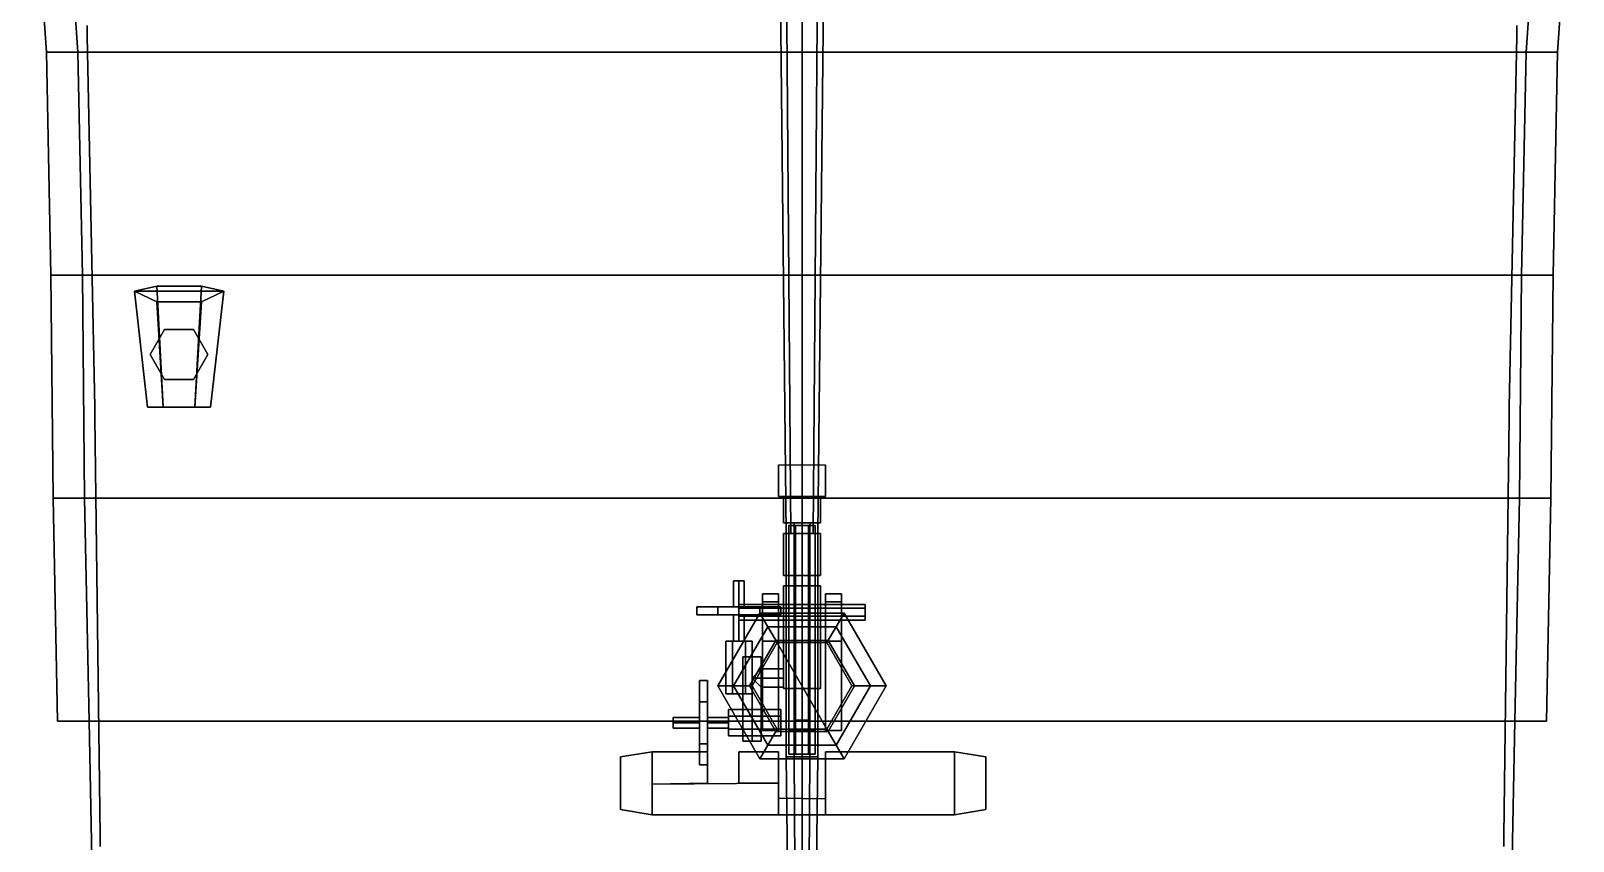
# Model space of a CAD drawing. Header units: millimetres. Extents: x -2.9 to 3, y -19.2 to 25.1.
# Drawn here: x -2.93 to 2.93, y -11.46 to -8.38 of the extents above; entities that cross this region are included whole.
import ezdxf

# ---------------------------------------------------------------- set-up
doc = ezdxf.new("R2010")
doc.units = ezdxf.units.MM
for name, color, linetype in [('drawing', 9, 'Continuous'), ('gun', 1, 'Continuous'), ('mount', 2, 'Continuous'), ('railings', 6, 'Continuous'), ('sleeve', 5, 'Continuous'), ('turret', 2, 'Continuous')]:
    doc.layers.add(name, color=color, linetype=linetype)

msp = doc.modelspace()

# ---------------------------------------------------------------- linework, layer by layer
for points in [[(-2.8745, -8.4613, 0.5), (-2.8745, -8.4613, 0.71), (-2.9338, -7.6137, 0.71), (-2.9338, -7.6137, 0.5)], [(-2.9338, -7.6137, 0.71), (-2.8745, -8.4613, 0.71), (-2.7545, -8.4613, 0.71), (-2.8138, -7.6137, 0.71)], [(-2.8138, -7.6137, 0.5), (-2.7545, -8.4613, 0.5), (-2.8745, -8.4613, 0.5), (-2.9338, -7.6137, 0.5)], [(-2.8138, -7.6137, 0.5), (-2.8138, -7.6137, -1.5507), (-2.7545, -8.4613, -1.4236), (-2.7545, -8.4613, 0.5)], [(0, -8.4613, -1.644), (-2.7545, -8.4613, -1.4236), (-2.8138, -7.6137, -1.5507), (0, -7.6137, -1.644)], [(2.8138, -7.6137, 0.78), (-2.8138, -7.6137, 0.78), (-2.7545, -8.4613, 0.78), (2.7545, -8.4613, 0.78)], [(-2.8138, -7.6137, 0.78), (-2.8138, -7.6137, 0.71), (-2.7545, -8.4613, 0.71), (-2.7539, -8.4613, 0.78)], [(0, -7.6137, -1.644), (2.8138, -7.6137, -1.5507), (2.7545, -8.4613, -1.4236), (0, -8.4613, -1.644)], [(2.7545, -8.4613, 0.5), (2.7545, -8.4613, -1.4236), (2.8138, -7.6137, -1.5507), (2.8138, -7.6137, 0.5)], [(2.8138, -7.6137, 0.71), (2.7545, -8.4613, 0.71), (2.8745, -8.4613, 0.71), (2.9338, -7.6137, 0.71)], [(2.9338, -7.6137, 0.5), (2.8745, -8.4613, 0.5), (2.7545, -8.4613, 0.5), (2.8138, -7.6137, 0.5)], [(2.7545, -8.4613, 0.78), (2.7545, -8.4613, 0.71), (2.8138, -7.6137, 0.71), (2.8138, -7.6137, 0.78)], [(2.8745, -8.4613, 0.71), (2.8745, -8.4613, 0.5), (2.9338, -7.6137, 0.5), (2.9338, -7.6137, 0.71)], [(-2.8575, -9.3088, 0.5), (-2.8575, -9.3088, 0.71), (-2.8745, -8.4613, 0.71), (-2.8745, -8.4613, 0.5)], [(-2.7545, -8.4613, 0.5), (-2.7375, -9.3088, 0.5), (-2.8575, -9.3088, 0.5), (-2.8745, -8.4613, 0.5)], [(-2.8745, -8.4613, 0.71), (-2.8575, -9.3088, 0.71), (-2.7375, -9.3088, 0.71), (-2.7545, -8.4613, 0.71)], [(-2.7545, -8.4613, 0.5), (-2.7545, -8.4613, -1.4236), (-2.7375, -9.3088, -1.3388), (-2.7375, -9.3088, 0.5)], [(0, -9.3088, -1.644), (-2.7375, -9.3088, -1.3388), (-2.7545, -8.4613, -1.4236), (0, -8.4613, -1.644)], [(2.7545, -8.4613, 0.78), (-2.7545, -8.4613, 0.78), (-2.7375, -9.3088, 0.78), (2.7375, -9.3088, 0.78)], [(-2.7539, -8.4613, 0.78), (-2.7545, -8.4613, 0.71), (-2.7375, -9.3088, 0.71), (-2.7375, -9.3088, 0.78)], [(0, -8.4613, -1.644), (2.7545, -8.4613, -1.4236), (2.7375, -9.3088, -1.3388), (0, -9.3088, -1.644)], [(2.7375, -9.3088, 0.5), (2.7375, -9.3088, -1.3388), (2.7545, -8.4613, -1.4236), (2.7545, -8.4613, 0.5)], [(2.8745, -8.4613, 0.5), (2.8575, -9.3088, 0.5), (2.7375, -9.3088, 0.5), (2.7545, -8.4613, 0.5)], [(2.7545, -8.4613, 0.71), (2.7375, -9.3088, 0.71), (2.8575, -9.3088, 0.71), (2.8745, -8.4613, 0.71)], [(2.7375, -9.3088, 0.78), (2.7375, -9.3088, 0.71), (2.7545, -8.4613, 0.71), (2.7545, -8.4613, 0.78)], [(2.8575, -9.3088, 0.71), (2.8575, -9.3088, 0.5), (2.8745, -8.4613, 0.5), (2.8745, -8.4613, 0.71)], [(-2.8575, -9.3088, 0.71), (-2.8491, -10.1564, 0.71), (-2.7291, -10.1564, 0.71), (-2.7375, -9.3088, 0.71)], [(-2.8491, -10.1564, 0.5), (-2.8491, -10.1564, 0.71), (-2.8575, -9.3088, 0.71), (-2.8575, -9.3088, 0.5)], [(-2.7375, -9.3088, 0.5), (-2.7291, -10.1564, 0.5), (-2.8491, -10.1564, 0.5), (-2.8575, -9.3088, 0.5)], [(-2.7375, -9.3088, 0.5), (-2.7375, -9.3088, -1.3388), (-2.7291, -10.1564, -1.2541), (-2.7291, -10.1564, 0.5)], [(0, -10.1564, -1.644), (-2.7291, -10.1564, -1.2541), (-2.7375, -9.3088, -1.3388), (0, -9.3088, -1.644)], [(2.7375, -9.3088, 0.78), (-2.7375, -9.3088, 0.78), (-2.7291, -10.1564, 0.78), (2.7291, -10.1564, 0.78)], [(-2.7375, -9.3088, 0.78), (-2.7375, -9.3088, 0.71), (-2.7291, -10.1564, 0.71), (-2.7285, -10.1564, 0.78)], [(0, -9.3088, -1.644), (2.7375, -9.3088, -1.3388), (2.7291, -10.1564, -1.2541), (0, -10.1564, -1.644)], [(2.7291, -10.1564, 0.5), (2.7291, -10.1564, -1.2541), (2.7375, -9.3088, -1.3388), (2.7375, -9.3088, 0.5)], [(2.7375, -9.3088, 0.71), (2.7291, -10.1564, 0.71), (2.8491, -10.1564, 0.71), (2.8575, -9.3088, 0.71)], [(2.8575, -9.3088, 0.5), (2.8491, -10.1564, 0.5), (2.7291, -10.1564, 0.5), (2.7375, -9.3088, 0.5)], [(2.7291, -10.1564, 0.78), (2.7291, -10.1564, 0.71), (2.7375, -9.3088, 0.71), (2.7375, -9.3088, 0.78)], [(2.8491, -10.1564, 0.71), (2.8491, -10.1564, 0.5), (2.8575, -9.3088, 0.5), (2.8575, -9.3088, 0.71)], [(-2.49, -9.81, 1.15), (-2.43, -9.81, 1.2539), (-2.455, -9.35, 1.2972), (-2.54, -9.37, 1.15)], [(-2.455, -9.35, 1.2972), (-2.285, -9.35, 1.2972), (-2.2, -9.37, 1.15), (-2.54, -9.37, 1.15)], [(-2.43, -9.81, 1.0461), (-2.49, -9.81, 1.15), (-2.54, -9.37, 1.15), (-2.455, -9.41, 1.0028)], [(-2.54, -9.37, 1.15), (-2.2, -9.37, 1.15), (-2.285, -9.41, 1.0028), (-2.455, -9.41, 1.0028)], [(-2.43, -9.81, 1.2539), (-2.31, -9.81, 1.2539), (-2.285, -9.35, 1.2972), (-2.455, -9.35, 1.2972)], [(-2.31, -9.81, 1.2539), (-2.25, -9.81, 1.15), (-2.2, -9.37, 1.15), (-2.285, -9.35, 1.2972)], [(-2.25, -9.81, 1.15), (-2.31, -9.81, 1.0461), (-2.285, -9.41, 1.0028), (-2.2, -9.37, 1.15)], [(-2.31, -9.81, 1.0461), (-2.43, -9.81, 1.0461), (-2.455, -9.41, 1.0028), (-2.285, -9.41, 1.0028)], [(-2.425, -9.5147, 0.78), (-2.48, -9.61, 0.78), (-2.48, -9.61, 1.11), (-2.425, -9.5147, 1.02)], [(-2.315, -9.5147, 0.78), (-2.425, -9.5147, 0.78), (-2.425, -9.5147, 1.02), (-2.315, -9.5147, 1.02)], [(-2.26, -9.61, 0.78), (-2.315, -9.5147, 0.78), (-2.315, -9.5147, 1.02), (-2.26, -9.61, 1.11)], [(-2.48, -9.61, 0.78), (-2.425, -9.7053, 0.78), (-2.425, -9.7053, 1.04), (-2.48, -9.61, 1.11)], [(-2.315, -9.7053, 0.78), (-2.26, -9.61, 0.78), (-2.26, -9.61, 1.11), (-2.315, -9.7053, 1.04)], [(-2.425, -9.7053, 0.78), (-2.315, -9.7053, 0.78), (-2.315, -9.7053, 1.04), (-2.425, -9.7053, 1.04)], [(-2.49, -9.81, 1.15), (-2.25, -9.81, 1.15), (-2.31, -9.81, 1.2539), (-2.43, -9.81, 1.2539)], [(-2.43, -9.81, 1.0461), (-2.31, -9.81, 1.0461), (-2.25, -9.81, 1.15), (-2.49, -9.81, 1.15)], [(-2.7291, -10.1564, 0.5), (-2.7121, -11.0039, 0.5), (-2.8321, -11.0039, 0.5), (-2.8491, -10.1564, 0.5)], [(-2.8491, -10.1564, 0.71), (-2.8321, -11.0039, 0.71), (-2.7121, -11.0039, 0.71), (-2.7291, -10.1564, 0.71)], [(-2.8321, -11.0039, 0.5), (-2.8321, -11.0039, 0.71), (-2.8491, -10.1564, 0.71), (-2.8491, -10.1564, 0.5)], [(-2.7291, -10.1564, 0.5), (-2.7291, -10.1564, -1.2541), (-2.7121, -11.0039, -1.1524), (-2.7121, -11.0039, 0.5)], [(0, -11.0039, -1.644), (-2.7121, -11.0039, -1.1524), (-2.7291, -10.1564, -1.2541), (0, -10.1564, -1.644)], [(2.7291, -10.1564, 0.78), (-2.7291, -10.1564, 0.78), (-2.7121, -11.0039, 0.78), (2.7121, -11.0039, 0.78)], [(-2.7285, -10.1564, 0.78), (-2.7291, -10.1564, 0.71), (-2.7121, -11.0039, 0.71), (-2.7116, -11.0039, 0.78)], [(0, -10.1564, -1.644), (2.7291, -10.1564, -1.2541), (2.7121, -11.0039, -1.1524), (0, -11.0039, -1.644)], [(2.7121, -11.0039, 0.5), (2.7121, -11.0039, -1.1524), (2.7291, -10.1564, -1.2541), (2.7291, -10.1564, 0.5)], [(2.8491, -10.1564, 0.5), (2.8321, -11.0039, 0.5), (2.7121, -11.0039, 0.5), (2.7291, -10.1564, 0.5)], [(2.7291, -10.1564, 0.71), (2.7121, -11.0039, 0.71), (2.8321, -11.0039, 0.71), (2.8491, -10.1564, 0.71)], [(2.7121, -11.0039, 0.78), (2.7121, -11.0039, 0.71), (2.7291, -10.1564, 0.71), (2.7291, -10.1564, 0.78)], [(2.8321, -11.0039, 0.71), (2.8321, -11.0039, 0.5), (2.8491, -10.1564, 0.5), (2.8491, -10.1564, 0.71)], [(-2.7121, -11.0039, 0.5), (-2.7121, -11.0039, 0.71), (-2.8321, -11.0039, 0.71), (-2.8321, -11.0039, 0.5)], [(-2.7121, -11.0039, 0.78), (-2.7121, -11.0039, -1.1524), (-2.6952, -11.8514, -0.9744), (-2.6952, -11.8514, 0.78)], [(0, -11.8514, -1.4066), (-2.6952, -11.8514, -0.9744), (-2.7121, -11.0039, -1.1524), (0, -11.0039, -1.644)], [(2.7121, -11.0039, 0.78), (-2.7121, -11.0039, 0.78), (-2.6952, -11.8514, 0.78), (2.6952, -11.8514, 0.78)], [(0, -11.0039, -1.644), (2.7121, -11.0039, -1.1524), (2.6952, -11.8514, -0.9744), (0, -11.8514, -1.4066)], [(2.6952, -11.8514, 0.78), (2.6952, -11.8514, -0.9744), (2.7121, -11.0039, -1.1524), (2.7121, -11.0039, 0.78)], [(2.7121, -11.0039, 0.71), (2.7121, -11.0039, 0.5), (2.8321, -11.0039, 0.5), (2.8321, -11.0039, 0.71)]]:
    msp.add_3dface(points)
at = {"layer": 'drawing', "extrusion": (-1, 0, 0)}
msp.add_line((0, 18.71, 11.88), (0, -18.71, 11.88), dxfattribs=at)
at = {"layer": 'gun'}
for points in [[(-0.09, -7.54, 1.53), (-0.0636, -7.54, 1.4664), (-0.0424, -10.29, 1.4876), (-0.06, -10.29, 1.53)], [(-0.0636, -7.54, 1.5936), (-0.09, -7.54, 1.53), (-0.06, -10.29, 1.53), (-0.0424, -10.29, 1.5724)], [(-0.0636, -7.54, 1.4664), (0, -7.54, 1.44), (0, -10.29, 1.47), (-0.0424, -10.29, 1.4876)], [(0, -7.54, 1.62), (-0.0636, -7.54, 1.5936), (-0.0424, -10.29, 1.5724), (0, -10.29, 1.59)], [(0, -7.54, 1.44), (0.0636, -7.54, 1.4664), (0.0424, -10.29, 1.4876), (0, -10.29, 1.47)], [(0.0636, -7.54, 1.5936), (0, -7.54, 1.62), (0, -10.29, 1.59), (0.0424, -10.29, 1.5724)], [(0.0636, -7.54, 1.4664), (0.09, -7.54, 1.53), (0.06, -10.29, 1.53), (0.0424, -10.29, 1.4876)], [(0.09, -7.54, 1.53), (0.0636, -7.54, 1.5936), (0.0424, -10.29, 1.5724), (0.06, -10.29, 1.53)], [(-0.09, -10.03, 2.26), (-0.09, -10.03, 2), (-0.09, -10.15, 2), (-0.09, -10.15, 2.26)], [(-0.09, -10.15, 2), (-0.09, -10.03, 2), (0.09, -10.03, 2), (0.09, -10.15, 2)], [(0.09, -10.15, 2), (0.09, -10.03, 2), (0.09, -10.03, 2.26), (0.09, -10.15, 2.26)], [(-0.09, -10.15, 2.26), (-0.09, -10.15, 2), (0.09, -10.15, 2), (0.09, -10.15, 2.26)], [(-0.07, -10.15, 2.39), (-0.07, -10.15, 2), (-0.07, -10.25, 2), (-0.07, -10.25, 2.39)], [(-0.07, -10.25, 2), (-0.07, -10.15, 2), (0.07, -10.15, 2), (0.07, -10.25, 2)], [(0.07, -10.15, 2.39), (0.07, -10.15, 2.26), (-0.07, -10.15, 2.26), (-0.07, -10.15, 2.39)], [(0.07, -10.25, 2.39), (0.07, -10.15, 2.39), (-0.07, -10.15, 2.39), (-0.07, -10.25, 2.39)], [(0.07, -10.25, 2), (0.07, -10.15, 2), (0.07, -10.15, 2.39), (0.07, -10.25, 2.39)], [(-0.07, -10.25, 2.39), (-0.07, -10.25, 2), (0.07, -10.25, 2), (0.07, -10.25, 2.39)], [(-0.03, -11.14, 2.148), (-0.06, -11.14, 2.2), (-0.06, -10.25, 2.2), (-0.03, -10.25, 2.148)], [(-0.06, -11.14, 2.2), (-0.03, -11.14, 2.252), (-0.03, -10.25, 2.252), (-0.06, -10.25, 2.2)], [(0.03, -11.14, 2.148), (-0.03, -11.14, 2.148), (-0.03, -10.25, 2.148), (0.03, -10.25, 2.148)], [(-0.03, -11, 2.08), (0, -11, 2.11), (0, -10.25, 2.11), (-0.03, -10.25, 2.08)], [(0, -11, 2.05), (-0.03, -11, 2.08), (-0.03, -10.25, 2.08), (0, -10.25, 2.05)], [(-0.03, -11.14, 2.252), (0.03, -11.14, 2.252), (0.03, -10.25, 2.252), (-0.03, -10.25, 2.252)], [(-0.03, -11, 2.32), (0, -11, 2.35), (0, -10.25, 2.35), (-0.03, -10.25, 2.32)], [(0, -11, 2.29), (-0.03, -11, 2.32), (-0.03, -10.25, 2.32), (0, -10.25, 2.29)], [(0, -11, 2.11), (0.03, -11, 2.08), (0.03, -10.25, 2.08), (0, -10.25, 2.11)], [(0.03, -11, 2.08), (0, -11, 2.05), (0, -10.25, 2.05), (0.03, -10.25, 2.08)], [(0, -11, 2.35), (0.03, -11, 2.32), (0.03, -10.25, 2.32), (0, -10.25, 2.35)], [(0.03, -11, 2.32), (0, -11, 2.29), (0, -10.25, 2.29), (0.03, -10.25, 2.32)], [(0.06, -11.14, 2.2), (0.03, -11.14, 2.148), (0.03, -10.25, 2.148), (0.06, -10.25, 2.2)], [(0.03, -11.14, 2.252), (0.06, -11.14, 2.2), (0.06, -10.25, 2.2), (0.03, -10.25, 2.252)], [(-0.07, -10.45, 1.53), (-0.0495, -10.45, 1.5795), (-0.0495, -10.29, 1.5795), (-0.07, -10.29, 1.53)], [(-0.0495, -10.45, 1.4805), (-0.07, -10.45, 1.53), (-0.07, -10.29, 1.53), (-0.0495, -10.29, 1.4805)], [(-0.0495, -10.29, 1.5795), (0.07, -10.29, 1.53), (0.0495, -10.29, 1.4805), (-0.07, -10.29, 1.53)], [(-0.07, -10.29, 1.53), (0.0495, -10.29, 1.4805), (0, -10.29, 1.46), (-0.0495, -10.29, 1.4805)], [(-0.0495, -10.45, 1.5795), (0, -10.45, 1.6), (0, -10.29, 1.6), (-0.0495, -10.29, 1.5795)], [(0, -10.45, 1.46), (-0.0495, -10.45, 1.4805), (-0.0495, -10.29, 1.4805), (0, -10.29, 1.46)], [(0, -10.29, 1.6), (0.0495, -10.29, 1.5795), (0.07, -10.29, 1.53), (-0.0495, -10.29, 1.5795)], [(0, -10.45, 1.6), (0.0495, -10.45, 1.5795), (0.0495, -10.29, 1.5795), (0, -10.29, 1.6)], [(0.0495, -10.45, 1.4805), (0, -10.45, 1.46), (0, -10.29, 1.46), (0.0495, -10.29, 1.4805)], [(0.0495, -10.45, 1.5795), (0.07, -10.45, 1.53), (0.07, -10.29, 1.53), (0.0495, -10.29, 1.5795)], [(0.07, -10.45, 1.53), (0.0495, -10.45, 1.4805), (0.0495, -10.29, 1.4805), (0.07, -10.29, 1.53)], [(-0.07, -10.45, 1.53), (0.0495, -10.45, 1.4805), (0.07, -10.45, 1.53), (-0.0495, -10.45, 1.5795)], [(-0.0495, -10.45, 1.4805), (0, -10.45, 1.46), (0.0495, -10.45, 1.4805), (-0.07, -10.45, 1.53)], [(-0.0495, -10.45, 1.5795), (0.07, -10.45, 1.53), (0.0495, -10.45, 1.5795), (0, -10.45, 1.6)], [(-0.04, -12.77, 2.2), (-0.02, -12.77, 2.2346), (-0.03, -11.14, 2.252), (-0.06, -11.14, 2.2)], [(-0.02, -12.77, 2.1654), (-0.04, -12.77, 2.2), (-0.06, -11.14, 2.2), (-0.03, -11.14, 2.148)], [(-0.02, -12.77, 2.2346), (0.02, -12.77, 2.2346), (0.03, -11.14, 2.252), (-0.03, -11.14, 2.252)], [(0.02, -12.77, 2.1654), (-0.02, -12.77, 2.1654), (-0.03, -11.14, 2.148), (0.03, -11.14, 2.148)], [(0.02, -12.77, 2.2346), (0.04, -12.77, 2.2), (0.06, -11.14, 2.2), (0.03, -11.14, 2.252)], [(0.04, -12.77, 2.2), (0.02, -12.77, 2.1654), (0.03, -11.14, 2.148), (0.06, -11.14, 2.2)]]:
    msp.add_3dface(points, dxfattribs=at)
at = {"layer": 'mount'}
for points in [[(-0.24, -10.47, 1.86), (-0.26, -10.47, 1.84), (-0.26, -10.57, 1.84), (-0.24, -10.57, 1.86)], [(-0.26, -10.47, 1.84), (-0.24, -10.47, 1.82), (-0.24, -10.57, 1.82), (-0.26, -10.57, 1.84)], [(-0.22, -10.47, 1.84), (-0.24, -10.47, 1.82), (-0.26, -10.47, 1.84), (-0.24, -10.47, 1.86)], [(-0.22, -10.47, 1.84), (-0.24, -10.47, 1.86), (-0.24, -10.57, 1.86), (-0.22, -10.57, 1.84)], [(-0.24, -10.47, 1.82), (-0.22, -10.47, 1.84), (-0.22, -10.57, 1.84), (-0.24, -10.57, 1.82)], [(-0.15, -10.52, 2.23), (-0.15, -10.52, 2.16), (-0.15, -10.62, 2.26), (-0.15, -10.55, 2.26)], [(-0.09, -10.52, 2.23), (-0.09, -10.52, 2.16), (-0.15, -10.52, 2.16), (-0.15, -10.52, 2.23)], [(-0.15, -10.52, 2.16), (-0.15, -10.7, 1.84), (-0.15, -11.04, 1.84), (-0.15, -10.62, 2.26)], [(-0.09, -10.52, 2.16), (-0.09, -10.7, 1.84), (-0.15, -10.7, 1.84), (-0.15, -10.52, 2.16)], [(-0.09, -10.55, 2.26), (-0.09, -10.52, 2.23), (-0.15, -10.52, 2.23), (-0.15, -10.55, 2.26)], [(-0.15, -10.55, 2.26), (-0.15, -10.62, 2.26), (-0.09, -10.62, 2.26), (-0.09, -10.55, 2.26)], [(-0.09, -10.62, 2.26), (-0.09, -10.52, 2.16), (-0.09, -10.52, 2.23), (-0.09, -10.55, 2.26)], [(-0.09, -11.04, 1.84), (-0.09, -10.7, 1.84), (-0.09, -10.52, 2.16), (-0.09, -10.62, 2.26)], [(0.15, -10.52, 2.23), (0.15, -10.52, 2.16), (0.09, -10.52, 2.16), (0.09, -10.52, 2.23)], [(0.09, -10.52, 2.23), (0.09, -10.52, 2.16), (0.09, -10.62, 2.26), (0.09, -10.55, 2.26)], [(0.09, -10.52, 2.16), (0.09, -10.7, 1.84), (0.09, -11.04, 1.84), (0.09, -10.62, 2.26)], [(0.15, -10.52, 2.16), (0.15, -10.7, 1.84), (0.09, -10.7, 1.84), (0.09, -10.52, 2.16)], [(0.15, -10.55, 2.26), (0.15, -10.52, 2.23), (0.09, -10.52, 2.23), (0.09, -10.55, 2.26)], [(0.09, -10.55, 2.26), (0.09, -10.62, 2.26), (0.15, -10.62, 2.26), (0.15, -10.55, 2.26)], [(0.15, -10.62, 2.26), (0.15, -10.52, 2.16), (0.15, -10.52, 2.23), (0.15, -10.55, 2.26)], [(0.15, -11.04, 1.84), (0.15, -10.7, 1.84), (0.15, -10.52, 2.16), (0.15, -10.62, 2.26)], [(-0.4, -10.57, 1.74), (-0.32, -10.57, 1.6014), (-0.32, -10.6, 1.6014), (-0.4, -10.6, 1.74)], [(-0.16, -10.57, 1.6014), (-0.32, -10.57, 1.6014), (-0.4, -10.57, 1.74), (-0.08, -10.57, 1.74)], [(-0.32, -10.57, 1.8786), (-0.4, -10.57, 1.74), (-0.4, -10.6, 1.74), (-0.32, -10.6, 1.8786)], [(-0.08, -10.57, 1.74), (-0.4, -10.57, 1.74), (-0.32, -10.57, 1.8786), (-0.16, -10.57, 1.8786)], [(-0.08, -10.6, 1.74), (-0.4, -10.6, 1.74), (-0.32, -10.6, 1.6014), (-0.16, -10.6, 1.6014)], [(-0.16, -10.6, 1.8786), (-0.32, -10.6, 1.8786), (-0.4, -10.6, 1.74), (-0.08, -10.6, 1.74)], [(-0.32, -10.57, 1.6014), (-0.16, -10.57, 1.6014), (-0.16, -10.6, 1.6014), (-0.32, -10.6, 1.6014)], [(-0.16, -10.57, 1.8786), (-0.32, -10.57, 1.8786), (-0.32, -10.6, 1.8786), (-0.16, -10.6, 1.8786)], [(-0.16, -10.5929, 1.1), (-0.32, -10.87, 1.1), (-0.26, -10.87, 1.17), (-0.13, -10.6448, 1.17)], [(-0.16, -10.5929, 0.78), (-0.32, -10.87, 0.78), (-0.32, -10.87, 1.1), (-0.16, -10.5929, 1.1)], [(-0.24, -10.6, 1.76), (-0.26, -10.6, 1.74), (-0.26, -10.7, 1.74), (-0.24, -10.7, 1.76)], [(-0.26, -10.6, 1.74), (-0.24, -10.6, 1.72), (-0.24, -10.7, 1.72), (-0.26, -10.7, 1.74)], [(-0.22, -10.6, 1.74), (-0.24, -10.6, 1.76), (-0.24, -10.7, 1.76), (-0.22, -10.7, 1.74)], [(-0.24, -10.6, 1.72), (-0.22, -10.6, 1.74), (-0.22, -10.7, 1.74), (-0.24, -10.7, 1.72)], [(-0.16, -10.57, 1.6014), (-0.08, -10.57, 1.74), (-0.08, -10.6, 1.74), (-0.16, -10.6, 1.6014)], [(-0.08, -10.57, 1.74), (-0.16, -10.57, 1.8786), (-0.16, -10.6, 1.8786), (-0.08, -10.6, 1.74)], [(0.16, -10.5929, 1.1), (-0.16, -10.5929, 1.1), (-0.13, -10.6448, 1.17), (0.13, -10.6448, 1.17)], [(0.16, -10.5929, 0.78), (-0.16, -10.5929, 0.78), (-0.16, -10.5929, 1.1), (0.16, -10.5929, 1.1)], [(-0.15, -10.62, 2.26), (-0.15, -11.04, 1.84), (-0.09, -11.04, 1.84), (-0.09, -10.62, 2.26)], [(0.09, -10.62, 2.26), (0.09, -11.04, 1.84), (0.15, -11.04, 1.84), (0.15, -10.62, 2.26)], [(0.32, -10.87, 1.1), (0.16, -10.5929, 1.1), (0.13, -10.6448, 1.17), (0.26, -10.87, 1.17)], [(0.32, -10.87, 0.78), (0.16, -10.5929, 0.78), (0.16, -10.5929, 1.1), (0.32, -10.87, 1.1)], [(-0.13, -10.6448, 1.17), (-0.26, -10.87, 1.17), (-0.19, -10.87, 1.58), (-0.095, -10.7055, 1.58)], [(0.13, -10.6448, 1.17), (-0.13, -10.6448, 1.17), (-0.095, -10.7055, 1.58), (0.095, -10.7055, 1.58)], [(0.26, -10.87, 1.17), (0.13, -10.6448, 1.17), (0.095, -10.7055, 1.58), (0.19, -10.87, 1.58)], [(-0.29, -10.7, 1.74), (-0.19, -10.7, 1.74), (-0.215, -10.7, 1.6967), (-0.265, -10.7, 1.6967)], [(-0.265, -10.7, 1.7833), (-0.215, -10.7, 1.7833), (-0.19, -10.7, 1.74), (-0.29, -10.7, 1.74)], [(-0.265, -10.9, 1.6967), (-0.29, -10.9, 1.74), (-0.29, -10.7, 1.74), (-0.265, -10.7, 1.6967)], [(-0.29, -10.9, 1.74), (-0.265, -10.9, 1.7833), (-0.265, -10.7, 1.7833), (-0.29, -10.7, 1.74)], [(-0.215, -10.9, 1.6967), (-0.265, -10.9, 1.6967), (-0.265, -10.7, 1.6967), (-0.215, -10.7, 1.6967)], [(-0.265, -10.9, 1.7833), (-0.215, -10.9, 1.7833), (-0.215, -10.7, 1.7833), (-0.265, -10.7, 1.7833)], [(-0.19, -10.9, 1.74), (-0.215, -10.9, 1.6967), (-0.215, -10.7, 1.6967), (-0.19, -10.7, 1.74)], [(-0.215, -10.9, 1.7833), (-0.19, -10.9, 1.74), (-0.19, -10.7, 1.74), (-0.215, -10.7, 1.7833)], [(-0.1, -10.6968, 1.61), (-0.2, -10.87, 1.61), (-0.2, -10.87, 1.84), (-0.1, -10.6968, 1.84)], [(-0.095, -10.7055, 1.58), (-0.19, -10.87, 1.58), (-0.2, -10.87, 1.61), (-0.1, -10.6968, 1.61)], [(0.1, -11.0432, 1.84), (-0.1, -10.6968, 1.84), (-0.2, -10.87, 1.84), (-0.1, -11.0432, 1.84)], [(-0.15, -11.04, 1.84), (-0.15, -10.7, 1.84), (-0.09, -10.7, 1.84), (-0.09, -11.04, 1.84)], [(0.1, -10.6968, 1.61), (-0.1, -10.6968, 1.61), (-0.1, -10.6968, 1.84), (0.1, -10.6968, 1.84)], [(0.095, -10.7055, 1.58), (-0.095, -10.7055, 1.58), (-0.1, -10.6968, 1.61), (0.1, -10.6968, 1.61)], [(0.2, -10.87, 1.84), (0.1, -10.6968, 1.84), (-0.1, -10.6968, 1.84), (0.1, -11.0432, 1.84)], [(0.09, -11.04, 1.84), (0.09, -10.7, 1.84), (0.15, -10.7, 1.84), (0.15, -11.04, 1.84)], [(0.19, -10.87, 1.58), (0.095, -10.7055, 1.58), (0.1, -10.6968, 1.61), (0.2, -10.87, 1.61)], [(0.2, -10.87, 1.61), (0.1, -10.6968, 1.61), (0.1, -10.6968, 1.84), (0.2, -10.87, 1.84)], [(-0.39, -10.85, 1.85), (-0.39, -10.93, 1.9886), (-0.36, -10.93, 1.9886), (-0.36, -10.85, 1.85)], [(-0.39, -10.93, 1.7114), (-0.39, -10.85, 1.85), (-0.36, -10.85, 1.85), (-0.36, -10.93, 1.7114)], [(-0.39, -10.85, 1.85), (-0.39, -11.17, 1.85), (-0.39, -11.09, 1.9886), (-0.39, -10.93, 1.9886)], [(-0.39, -10.93, 1.7114), (-0.39, -11.09, 1.7114), (-0.39, -11.17, 1.85), (-0.39, -10.85, 1.85)], [(-0.36, -10.93, 1.9886), (-0.36, -11.09, 1.9886), (-0.36, -11.17, 1.85), (-0.36, -10.85, 1.85)], [(-0.36, -10.85, 1.85), (-0.36, -11.17, 1.85), (-0.36, -11.09, 1.7114), (-0.36, -10.93, 1.7114)], [(-0.32, -10.87, 1.1), (-0.16, -11.1471, 1.1), (-0.13, -11.0952, 1.17), (-0.26, -10.87, 1.17)], [(-0.32, -10.87, 0.78), (-0.16, -11.1471, 0.78), (-0.16, -11.1471, 1.1), (-0.32, -10.87, 1.1)], [(-0.265, -10.9, 1.6967), (-0.215, -10.9, 1.6967), (-0.19, -10.9, 1.74), (-0.29, -10.9, 1.74)], [(-0.29, -10.9, 1.74), (-0.19, -10.9, 1.74), (-0.215, -10.9, 1.7833), (-0.265, -10.9, 1.7833)], [(-0.26, -10.87, 1.17), (-0.13, -11.0952, 1.17), (-0.095, -11.0345, 1.58), (-0.19, -10.87, 1.58)], [(-0.2, -10.87, 1.61), (-0.1, -11.0432, 1.61), (-0.1, -11.0432, 1.84), (-0.2, -10.87, 1.84)], [(-0.19, -10.87, 1.58), (-0.095, -11.0345, 1.58), (-0.1, -11.0432, 1.61), (-0.2, -10.87, 1.61)], [(0.13, -11.0952, 1.17), (0.26, -10.87, 1.17), (0.19, -10.87, 1.58), (0.095, -11.0345, 1.58)], [(0.095, -11.0345, 1.58), (0.19, -10.87, 1.58), (0.2, -10.87, 1.61), (0.1, -11.0432, 1.61)], [(0.1, -11.0432, 1.61), (0.2, -10.87, 1.61), (0.2, -10.87, 1.84), (0.1, -11.0432, 1.84)], [(0.16, -11.1471, 1.1), (0.32, -10.87, 1.1), (0.26, -10.87, 1.17), (0.13, -11.0952, 1.17)], [(0.16, -11.1471, 0.78), (0.32, -10.87, 0.78), (0.32, -10.87, 1.1), (0.16, -11.1471, 1.1)], [(-0.39, -10.93, 1.9886), (-0.39, -11.09, 1.9886), (-0.36, -11.09, 1.9886), (-0.36, -10.93, 1.9886)], [(-0.39, -11.09, 1.7114), (-0.39, -10.93, 1.7114), (-0.36, -10.93, 1.7114), (-0.36, -11.09, 1.7114)], [(-0.28, -10.96, 1.85), (-0.28, -10.985, 1.8933), (-0.08, -10.985, 1.8933), (-0.08, -10.96, 1.85)], [(-0.28, -10.985, 1.8067), (-0.28, -10.96, 1.85), (-0.08, -10.96, 1.85), (-0.08, -10.985, 1.8067)], [(-0.28, -10.96, 1.85), (-0.28, -11.06, 1.85), (-0.28, -11.035, 1.8933), (-0.28, -10.985, 1.8933)], [(-0.28, -10.985, 1.8067), (-0.28, -11.035, 1.8067), (-0.28, -11.06, 1.85), (-0.28, -10.96, 1.85)], [(-0.08, -10.985, 1.8933), (-0.08, -11.035, 1.8933), (-0.08, -11.06, 1.85), (-0.08, -10.96, 1.85)], [(-0.08, -10.96, 1.85), (-0.08, -11.06, 1.85), (-0.08, -11.035, 1.8067), (-0.08, -10.985, 1.8067)], [(-0.49, -10.99, 1.95), (-0.49, -11.01, 1.97), (-0.39, -11.01, 1.97), (-0.39, -10.99, 1.95)], [(-0.49, -11.01, 1.93), (-0.49, -10.99, 1.95), (-0.39, -10.99, 1.95), (-0.39, -11.01, 1.93)], [(-0.49, -10.99, 1.95), (-0.49, -11.01, 1.93), (-0.49, -11.03, 1.95), (-0.49, -11.01, 1.97)], [(-0.49, -11.01, 1.97), (-0.49, -11.03, 1.95), (-0.39, -11.03, 1.95), (-0.39, -11.01, 1.97)], [(-0.49, -11.03, 1.95), (-0.49, -11.01, 1.93), (-0.39, -11.01, 1.93), (-0.39, -11.03, 1.95)], [(-0.36, -10.99, 1.85), (-0.36, -11.01, 1.87), (-0.28, -11.01, 1.87), (-0.28, -10.99, 1.85)], [(-0.36, -11.01, 1.83), (-0.36, -10.99, 1.85), (-0.28, -10.99, 1.85), (-0.28, -11.01, 1.83)], [(-0.36, -11.01, 1.87), (-0.36, -11.03, 1.85), (-0.28, -11.03, 1.85), (-0.28, -11.01, 1.87)], [(-0.36, -11.03, 1.85), (-0.36, -11.01, 1.83), (-0.28, -11.01, 1.83), (-0.28, -11.03, 1.85)], [(-0.28, -10.985, 1.8933), (-0.28, -11.035, 1.8933), (-0.08, -11.035, 1.8933), (-0.08, -10.985, 1.8933)], [(-0.28, -11.035, 1.8067), (-0.28, -10.985, 1.8067), (-0.08, -10.985, 1.8067), (-0.08, -11.035, 1.8067)], [(-0.28, -11.035, 1.8933), (-0.28, -11.06, 1.85), (-0.08, -11.06, 1.85), (-0.08, -11.035, 1.8933)], [(-0.28, -11.06, 1.85), (-0.28, -11.035, 1.8067), (-0.08, -11.035, 1.8067), (-0.08, -11.06, 1.85)], [(-0.13, -11.0952, 1.17), (0.13, -11.0952, 1.17), (0.095, -11.0345, 1.58), (-0.095, -11.0345, 1.58)], [(-0.095, -11.0345, 1.58), (0.095, -11.0345, 1.58), (0.1, -11.0432, 1.61), (-0.1, -11.0432, 1.61)], [(-0.1, -11.0432, 1.61), (0.1, -11.0432, 1.61), (0.1, -11.0432, 1.84), (-0.1, -11.0432, 1.84)], [(-0.39, -11.17, 1.85), (-0.39, -11.09, 1.7114), (-0.36, -11.09, 1.7114), (-0.36, -11.17, 1.85)], [(-0.39, -11.09, 1.9886), (-0.39, -11.17, 1.85), (-0.36, -11.17, 1.85), (-0.36, -11.09, 1.9886)], [(-0.16, -11.1471, 1.1), (0.16, -11.1471, 1.1), (0.13, -11.0952, 1.17), (-0.13, -11.0952, 1.17)], [(-0.16, -11.1471, 0.78), (0.16, -11.1471, 0.78), (0.16, -11.1471, 1.1), (-0.16, -11.1471, 1.1)]]:
    msp.add_3dface(points, dxfattribs=at)
at = {"layer": 'railings'}
for points in [[(-2.72, -8.36, 1.61), (-2.72, -8.4, 1.61), (-2.72, -8.4, 0.78), (-2.72, -8.36, 0.78)], [(-2.72, -8.36, 0.78), (-2.72, -8.4, 0.78), (-2.72, -8.4, 1.61), (-2.72, -8.36, 1.61)], [(2.72, -8.36, 0.78), (2.72, -8.4, 0.78), (2.72, -8.4, 1.61), (2.72, -8.36, 1.61)], [(2.72, -8.36, 1.61), (2.72, -8.4, 1.61), (2.72, -8.4, 0.78), (2.72, -8.36, 0.78)], [(-2.72, -8.4, 1.57), (-2.72, -8.4, 1.61), (-2.69, -9.81, 1.61), (-2.69, -9.81, 1.57)], [(-2.69, -9.81, 1.57), (-2.69, -9.81, 1.61), (-2.72, -8.4, 1.61), (-2.72, -8.4, 1.57)], [(-2.69, -9.81, 1.1), (-2.69, -9.81, 1.14), (-2.72, -8.4, 1.14), (-2.72, -8.4, 1.1)], [(-2.72, -8.4, 1.1), (-2.72, -8.4, 1.14), (-2.69, -9.81, 1.14), (-2.69, -9.81, 1.1)], [(2.72, -8.4, 1.57), (2.72, -8.4, 1.61), (2.69, -9.81, 1.61), (2.69, -9.81, 1.57)], [(2.69, -9.81, 1.57), (2.69, -9.81, 1.61), (2.72, -8.4, 1.61), (2.72, -8.4, 1.57)], [(2.72, -8.4, 1.1), (2.72, -8.4, 1.14), (2.69, -9.81, 1.14), (2.69, -9.81, 1.1)], [(2.69, -9.81, 1.1), (2.69, -9.81, 1.14), (2.72, -8.4, 1.14), (2.72, -8.4, 1.1)], [(-2.69, -9.81, 0.78), (-2.69, -9.85, 0.78), (-2.69, -9.85, 1.61), (-2.69, -9.81, 1.61)], [(-2.69, -9.81, 1.61), (-2.69, -9.85, 1.61), (-2.69, -9.85, 0.78), (-2.69, -9.81, 0.78)], [(-2.69, -9.85, 1.57), (-2.69, -9.85, 1.61), (-2.67, -11.44, 1.61), (-2.67, -11.44, 1.57)], [(-2.67, -11.44, 1.57), (-2.67, -11.44, 1.61), (-2.69, -9.85, 1.61), (-2.69, -9.85, 1.57)], [(-2.67, -11.44, 1.1), (-2.67, -11.44, 1.14), (-2.69, -9.85, 1.14), (-2.69, -9.85, 1.1)], [(-2.69, -9.85, 1.1), (-2.69, -9.85, 1.14), (-2.67, -11.44, 1.14), (-2.67, -11.44, 1.1)], [(2.67, -11.44, 1.57), (2.67, -11.44, 1.61), (2.69, -9.85, 1.61), (2.69, -9.85, 1.57)], [(2.69, -9.85, 1.57), (2.69, -9.85, 1.61), (2.67, -11.44, 1.61), (2.67, -11.44, 1.57)], [(2.69, -9.85, 1.1), (2.69, -9.85, 1.14), (2.67, -11.44, 1.14), (2.67, -11.44, 1.1)], [(2.67, -11.44, 1.1), (2.67, -11.44, 1.14), (2.69, -9.85, 1.14), (2.69, -9.85, 1.1)], [(2.69, -9.81, 1.61), (2.69, -9.85, 1.61), (2.69, -9.85, 0.78), (2.69, -9.81, 0.78)], [(2.69, -9.81, 0.78), (2.69, -9.85, 0.78), (2.69, -9.85, 1.61), (2.69, -9.81, 1.61)], [(-2.67, -11.44, 0.78), (-2.67, -11.48, 0.78), (-2.67, -11.48, 1.61), (-2.67, -11.44, 1.61)], [(-2.67, -11.44, 1.61), (-2.67, -11.48, 1.61), (-2.67, -11.48, 0.78), (-2.67, -11.44, 0.78)], [(2.67, -11.44, 0.78), (2.67, -11.48, 0.78), (2.67, -11.48, 1.61), (2.67, -11.44, 1.61)], [(2.67, -11.44, 1.61), (2.67, -11.48, 1.61), (2.67, -11.48, 0.78), (2.67, -11.44, 0.78)]]:
    msp.add_3dface(points, dxfattribs=at)
at = {"layer": 'sleeve'}
for points in [[(-0.05, -10.26, 2.08), (0.05, -10.26, 2.08), (0.025, -10.26, 2.0367), (-0.025, -10.26, 2.0367)], [(-0.025, -10.26, 2.1233), (0.025, -10.26, 2.1233), (0.05, -10.26, 2.08), (-0.05, -10.26, 2.08)], [(-0.05, -11.13, 2.08), (-0.025, -11.13, 2.1233), (-0.025, -10.26, 2.1233), (-0.05, -10.26, 2.08)], [(-0.025, -11.13, 2.0367), (-0.05, -11.13, 2.08), (-0.05, -10.26, 2.08), (-0.025, -10.26, 2.0367)], [(-0.025, -10.26, 2.3633), (0.025, -10.26, 2.3633), (0.05, -10.26, 2.32), (-0.05, -10.26, 2.32)], [(-0.05, -10.26, 2.32), (0.05, -10.26, 2.32), (0.025, -10.26, 2.2767), (-0.025, -10.26, 2.2767)], [(-0.05, -11.04, 2.32), (-0.025, -11.04, 2.3633), (-0.025, -10.26, 2.3633), (-0.05, -10.26, 2.32)], [(-0.025, -11.04, 2.2767), (-0.05, -11.04, 2.32), (-0.05, -10.26, 2.32), (-0.025, -10.26, 2.2767)], [(-0.025, -11.13, 2.1233), (0.025, -11.13, 2.1233), (0.025, -10.26, 2.1233), (-0.025, -10.26, 2.1233)], [(0.025, -11.13, 2.0367), (-0.025, -11.13, 2.0367), (-0.025, -10.26, 2.0367), (0.025, -10.26, 2.0367)], [(-0.025, -11.04, 2.3633), (0.025, -11.04, 2.3633), (0.025, -10.26, 2.3633), (-0.025, -10.26, 2.3633)], [(0.025, -11.04, 2.2767), (-0.025, -11.04, 2.2767), (-0.025, -10.26, 2.2767), (0.025, -10.26, 2.2767)], [(0.025, -11.13, 2.1233), (0.05, -11.13, 2.08), (0.05, -10.26, 2.08), (0.025, -10.26, 2.1233)], [(0.05, -11.13, 2.08), (0.025, -11.13, 2.0367), (0.025, -10.26, 2.0367), (0.05, -10.26, 2.08)], [(0.025, -11.04, 2.3633), (0.05, -11.04, 2.32), (0.05, -10.26, 2.32), (0.025, -10.26, 2.3633)], [(0.05, -11.04, 2.32), (0.025, -11.04, 2.2767), (0.025, -10.26, 2.2767), (0.05, -10.26, 2.32)], [(-0.07, -10.49, 2.39), (-0.07, -10.49, 2), (-0.07, -10.88, 2), (-0.07, -10.88, 2.39)], [(0.07, -10.49, 2.39), (0.07, -10.49, 2), (-0.07, -10.49, 2), (-0.07, -10.49, 2.39)], [(-0.07, -10.88, 2), (-0.07, -10.49, 2), (0.07, -10.49, 2), (0.07, -10.88, 2)], [(0.07, -10.88, 2.39), (0.07, -10.49, 2.39), (-0.07, -10.49, 2.39), (-0.07, -10.88, 2.39)], [(0.07, -10.88, 2), (0.07, -10.49, 2), (0.07, -10.49, 2.39), (0.07, -10.88, 2.39)], [(-0.24, -10.575, 2.164), (-0.24, -10.56, 2.19), (0.24, -10.56, 2.19), (0.24, -10.575, 2.164)], [(-0.24, -10.575, 2.164), (-0.24, -10.605, 2.216), (-0.24, -10.575, 2.216), (-0.24, -10.56, 2.19)], [(-0.24, -10.56, 2.19), (-0.24, -10.575, 2.216), (0.24, -10.575, 2.216), (0.24, -10.56, 2.19)], [(0.24, -10.56, 2.19), (0.24, -10.62, 2.19), (0.24, -10.605, 2.164), (0.24, -10.575, 2.164)], [(0.24, -10.575, 2.216), (0.24, -10.605, 2.216), (0.24, -10.62, 2.19), (0.24, -10.56, 2.19)], [(-0.24, -10.605, 2.164), (-0.24, -10.62, 2.19), (-0.24, -10.605, 2.216), (-0.24, -10.575, 2.164)], [(-0.24, -10.605, 2.164), (-0.24, -10.575, 2.164), (0.24, -10.575, 2.164), (0.24, -10.605, 2.164)], [(-0.24, -10.575, 2.216), (-0.24, -10.605, 2.216), (0.24, -10.605, 2.216), (0.24, -10.575, 2.216)], [(-0.24, -10.62, 2.19), (-0.24, -10.605, 2.164), (0.24, -10.605, 2.164), (0.24, -10.62, 2.19)], [(-0.24, -10.605, 2.216), (-0.24, -10.62, 2.19), (0.24, -10.62, 2.19), (0.24, -10.605, 2.216)], [(-0.19, -10.76, 2.245), (-0.155, -10.76, 2.21), (-0.19, -10.76, 2.175), (-0.225, -10.76, 2.21)], [(-0.19, -11.08, 2.175), (-0.225, -11.08, 2.21), (-0.225, -10.76, 2.21), (-0.19, -10.76, 2.175)], [(-0.225, -11.08, 2.21), (-0.19, -11.08, 2.245), (-0.19, -10.76, 2.245), (-0.225, -10.76, 2.21)], [(-0.155, -11.08, 2.21), (-0.19, -11.08, 2.175), (-0.19, -10.76, 2.175), (-0.155, -10.76, 2.21)], [(-0.19, -11.08, 2.245), (-0.155, -11.08, 2.21), (-0.155, -10.76, 2.21), (-0.19, -10.76, 2.245)], [(-0.07, -10.805, 2.21), (-0.07, -10.84, 2.175), (-0.19, -10.84, 2.175), (-0.155, -10.805, 2.21)], [(-0.07, -10.84, 2.245), (-0.07, -10.805, 2.21), (-0.155, -10.805, 2.21), (-0.19, -10.84, 2.245)], [(-0.07, -10.84, 2.175), (-0.07, -10.875, 2.21), (-0.155, -10.875, 2.21), (-0.19, -10.84, 2.175)], [(-0.07, -10.875, 2.21), (-0.07, -10.84, 2.245), (-0.19, -10.84, 2.245), (-0.155, -10.875, 2.21)], [(-0.07, -10.88, 2.39), (-0.07, -10.88, 2), (0.07, -10.88, 2), (0.07, -10.88, 2.39)], [(-0.225, -11.08, 2.21), (-0.19, -11.08, 2.175), (-0.155, -11.08, 2.21), (-0.19, -11.08, 2.245)], [(-0.05, -11.04, 2.32), (0.05, -11.04, 2.32), (0.025, -11.04, 2.3633), (-0.025, -11.04, 2.3633)], [(-0.025, -11.04, 2.2767), (0.025, -11.04, 2.2767), (0.05, -11.04, 2.32), (-0.05, -11.04, 2.32)], [(-0.025, -11.13, 2.0367), (0.025, -11.13, 2.0367), (0.05, -11.13, 2.08), (-0.05, -11.13, 2.08)], [(-0.05, -11.13, 2.08), (0.05, -11.13, 2.08), (0.025, -11.13, 2.1233), (-0.025, -11.13, 2.1233)]]:
    msp.add_3dface(points, dxfattribs=at)
at = {"layer": 'turret'}
for points in [[(0, -11.04, 1.73), (0, -11.32, 1.73), (0, -11.33, 1.67), (0, -11.04, 1.67)], [(0, -11.04, 1.67), (0, -11.33, 1.67), (0, -11.32, 1.73), (0, -11.04, 1.73)], [(-0.57, -11.36, 1.56), (-0.69, -11.34, 1.65), (-0.69, -11.14, 2.75), (-0.57, -11.12, 2.86)], [(-0.57, -11.12, 2.86), (-0.69, -11.14, 2.75), (-0.69, -11.34, 1.65), (-0.57, -11.36, 1.56)], [(-0.36, -11.12, 2.86), (-0.57, -11.12, 2.86), (-0.57, -11.2437, 2.19), (-0.36, -11.24, 2.19)], [(-0.36, -11.24, 2.19), (-0.57, -11.2437, 2.19), (-0.57, -11.12, 2.86), (-0.36, -11.12, 2.86)], [(-0.09, -11.12, 2.85), (-0.24, -11.12, 2.85), (-0.24, -11.24, 2.19), (-0.09, -11.24, 2.19)], [(-0.09, -11.24, 2.19), (-0.24, -11.24, 2.19), (-0.24, -11.12, 2.85), (-0.09, -11.12, 2.85)], [(0.58, -11.12, 2.86), (0.09, -11.12, 2.86), (0.09, -11.36, 1.56), (0.58, -11.36, 1.56)], [(0.58, -11.36, 1.56), (0.09, -11.36, 1.56), (0.09, -11.12, 2.86), (0.58, -11.12, 2.86)], [(0.58, -11.12, 2.86), (0.7, -11.14, 2.75), (0.7, -11.34, 1.65), (0.58, -11.36, 1.56)], [(0.58, -11.36, 1.56), (0.7, -11.34, 1.65), (0.7, -11.14, 2.75), (0.58, -11.12, 2.86)], [(-0.09, -11.36, 1.56), (-0.57, -11.36, 1.56), (-0.57, -11.2437, 2.19), (-0.09, -11.24, 2.19)], [(-0.09, -11.24, 2.19), (-0.57, -11.2437, 2.19), (-0.57, -11.36, 1.56), (-0.09, -11.36, 1.56)], [(0.09, -11.36, 1.56), (-0.09, -11.36, 1.56), (-0.09, -11.2971, 1.89), (0.09, -11.2991, 1.89)], [(0.09, -11.2991, 1.89), (-0.09, -11.2971, 1.89), (-0.09, -11.36, 1.56), (0.09, -11.36, 1.56)]]:
    msp.add_3dface(points, dxfattribs=at)

doc.saveas('drawing.dxf')
